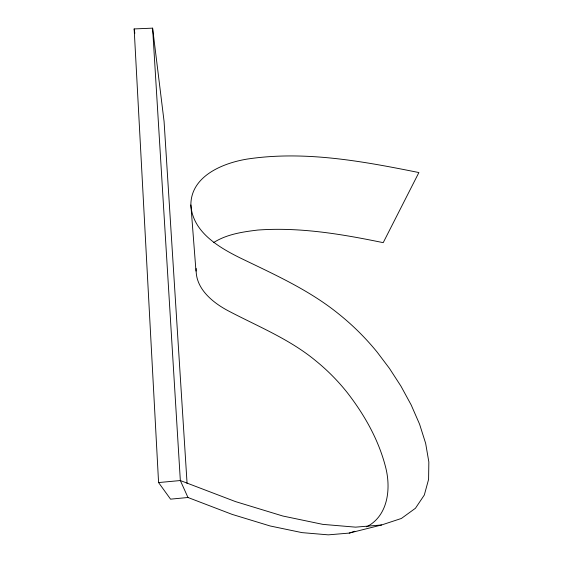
<?xml version="1.0" encoding="UTF-8"?>
<svg xmlns="http://www.w3.org/2000/svg" width="563" height="563" viewBox="0 0 563 563"><rect width="100%" height="100%" fill="white"/><g stroke="black" fill="none" stroke-linecap="round" stroke-linejoin="round"><path stroke-width="0.84" d="M366.64 526.813C388.287 515.792 391.123 488.297 385.592 467.086C378.61 439.752 364.444 414.776 347.251 392.601A219.908 210.337 -66.7 0 0 316.096 361.073C289.783 339.13 257.734 326.385 227.734 310.558C212.075 302.162 195.023 288.031 196.198 268.488M195.973 271.063L190.871 204.96C190.829 176.071 222.857 163.101 246.953 159.111C304.414 150.384 362.579 161.236 418.886 172.552L383.206 242.66C342.051 234.173 299.988 226.98 257.819 230.049C242.625 231.879 226.734 234.229 213.588 242.59M187.078 483.469L164.072 121.404L152.608 28.15L134.156 28.931L158.576 482.568L170.554 499.156L187.972 497.495L232.132 514.385L270.085 525.962L302.049 532.633L328.32 534.85L349.25 533.084L381.608 524.969L401.391 518.46L415.445 508.262L424.319 495.025L428.591 479.38L428.844 461.97L425.656 443.384L419.583 424.199L411.187 404.973L400.99 386.232L389.505 368.483L377.224 352.206A275.166 263.224 -63.8 0 0 338.56 313.844C308.925 289.832 273.899 274.28 239.845 257.77C218.296 247.051 192.553 231.766 190.871 204.96M349.25 533.084L354.831 531.247M158.576 482.568L180.336 480.542L235.468 501.584L282.879 516.032L322.803 524.371L355.57 527.151L381.608 524.969M187.972 497.495L180.336 480.542L152.608 28.15M134.156 28.931L134.831 33.252"/></g></svg>
